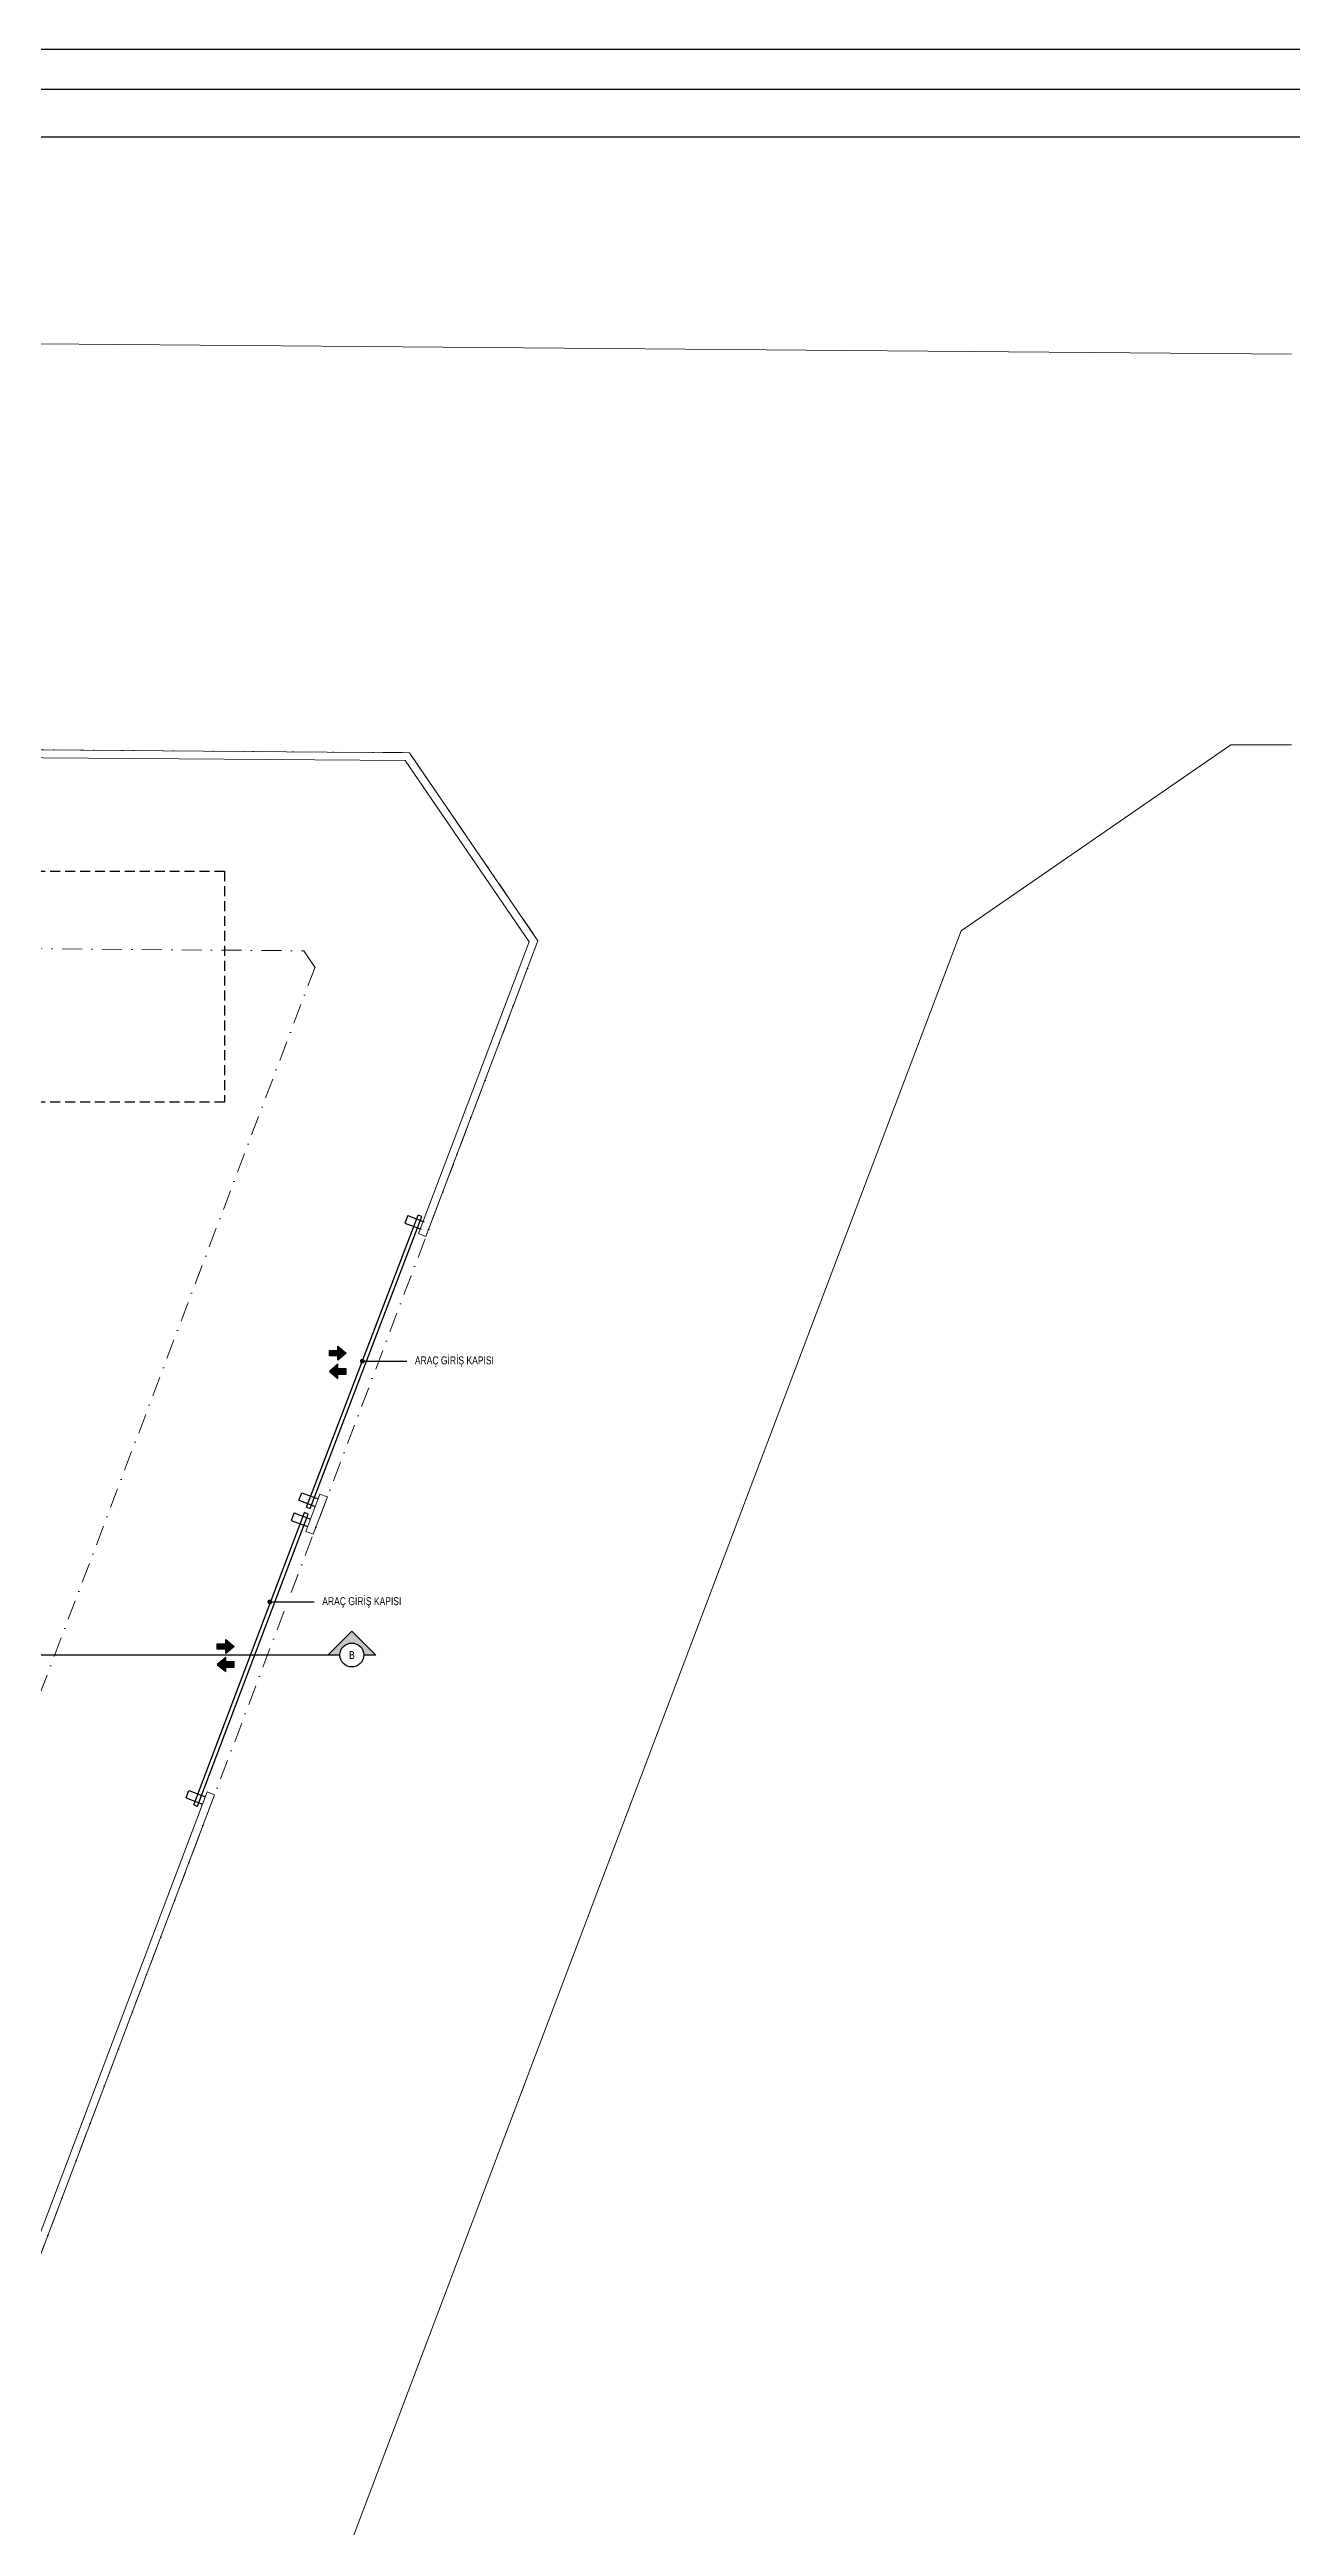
# Model space of a CAD drawing. Header units: centimetres. Extents: x 26569 to 160723, y -3143 to 14565.
# Drawn here: x 72962 to 76081, y 3333 to 9557 of the extents above; entities that cross this region are included whole.
import ezdxf
from ezdxf import colors
from ezdxf.entities.mleader import LeaderData, LeaderLine
from ezdxf.enums import TextEntityAlignment as Align
from ezdxf.math import Vec2, Vec3

# ---------------------------------------------------------------- set-up
doc = ezdxf.new("R2010")
doc.units = ezdxf.units.CM
doc.header["$LTSCALE"] = 100
for name, pattern in [('DASHDOT', [1, 0.5, -0.25, 0, -0.25]), ('DASHDOT2', [0.5, 0.25, -0.125, 0, -0.125]), ('HIDDEN2', [0.1875, 0.125, -0.0625])]:
    doc.linetypes.add(name, pattern=pattern)
for name, color, linetype in [('A-ANNO-DIMS', 187, 'Continuous'), ('A-ANNO-GRID', 155, 'DASHDOT2'), ('A-ANNO-TEXT', 50, 'Continuous'), ('A-ANNO-TTBL', 157, 'Continuous'), ('A-DOOR', 193, 'Continuous'), ('L-SITE', 1, 'DASHDOT'), ('L-SITE-CURB', 33, 'Continuous'), ('S-CONC', 5, 'Continuous')]:
    doc.layers.add(name, color=color, linetype=linetype)
doc.styles.add('Fields_100', font='act_simplex.shx', dxfattribs={"width": 0.8, "height": 20})

# ---------------------------------------------------------------- blocks, each defined once
blk = doc.blocks.new('_Dot')
at = {"color": 0, "linetype": 'ByBlock', "lineweight": -2}
blk.add_line((-0.5, 0), (-1, 0), dxfattribs=at)
at = {"color": 0, "linetype": 'ByBlock', "const_width": 0.5}
blk.add_lwpolyline([(-0.25, 0, 1), (0.25, 0, 1)], format="xyb", close=True, dxfattribs=at)

msp = doc.modelspace()

# ---------------------------------------------------------------- hatches: boundary and pattern name
at = {"layer": 'A-ANNO-GRID', "linetype": 'Continuous', "ltscale": 10}
h = msp.add_hatch(color=256, dxfattribs=at)
h.dxf.hatch_style = 1
h.paths.add_polyline_path([(73661.43, 5522.83), (73691.43, 5522.83, -0.4142136), (73721.43, 5552.83, -0.4142136), (73751.43, 5522.83), (73781.43, 5522.83), (73721.43, 5582.83)])
at = {"layer": 'A-ANNO-TEXT'}
h = msp.add_hatch(color=256, dxfattribs=at)
h.dxf.hatch_style = 1
h.paths.add_polyline_path([(73707.18, 6281.02), (73686.03, 6263.32), (73686.03, 6274.28), (73664.88, 6274.28), (73664.88, 6287.76), (73686.03, 6287.76), (73686.03, 6298.72)])
h = msp.add_hatch(color=256, dxfattribs=at)
h.dxf.hatch_style = 1
h.paths.add_polyline_path([(73664.88, 6235.61), (73686.03, 6217.91), (73686.03, 6228.88), (73707.18, 6228.88), (73707.18, 6242.35), (73686.03, 6242.35), (73686.03, 6253.32)])
h = msp.add_hatch(color=256, dxfattribs=at)
h.dxf.hatch_style = 1
h.paths.add_polyline_path([(73425.67, 5544.42), (73404.52, 5526.72), (73404.52, 5537.68), (73383.37, 5537.68), (73383.37, 5551.16), (73404.52, 5551.16), (73404.52, 5562.12)])
h = msp.add_hatch(color=256, dxfattribs=at)
h.dxf.hatch_style = 1
h.paths.add_polyline_path([(73383.37, 5499.01), (73404.52, 5481.31), (73404.52, 5492.27), (73425.67, 5492.27), (73425.67, 5505.75), (73404.52, 5505.75), (73404.52, 5516.72)])

# ---------------------------------------------------------------- linework, layer by layer
at = {"layer": 'A-ANNO-GRID', "linetype": 'Continuous', "ltscale": 10}
msp.add_lwpolyline([(73691.43, 5522.83), (73661.43, 5522.83), (73721.43, 5582.83), (73781.43, 5522.83), (73751.43, 5522.83)], dxfattribs=at)
at = {"layer": 'A-ANNO-GRID', "const_width": 3}
msp.add_lwpolyline([(49449.63, 5522.83), (73661.43, 5522.83)], dxfattribs=at)
at = {"layer": 'A-ANNO-GRID', "linetype": 'Continuous', "ltscale": 10}
msp.add_circle((73721.43, 5522.83), 30, dxfattribs=at)
at = {"layer": 'A-ANNO-TEXT'}
for points in [[(73707.18, 6281.02), (73686.03, 6263.32), (73686.03, 6274.28), (73664.88, 6274.28), (73664.88, 6287.76), (73686.03, 6287.76), (73686.03, 6298.72)], [(73664.88, 6235.61), (73686.03, 6217.91), (73686.03, 6228.88), (73707.18, 6228.88), (73707.18, 6242.35), (73686.03, 6242.35), (73686.03, 6253.32)], [(73425.67, 5544.42), (73404.52, 5526.72), (73404.52, 5537.68), (73383.37, 5537.68), (73383.37, 5551.16), (73404.52, 5551.16), (73404.52, 5562.12)], [(73383.37, 5499.01), (73404.52, 5481.31), (73404.52, 5492.27), (73425.67, 5492.27), (73425.67, 5505.75), (73404.52, 5505.75), (73404.52, 5516.72)]]:
    msp.add_lwpolyline(points, close=True, dxfattribs=at)
at = {"layer": 'A-ANNO-TTBL'}
msp.add_line((153081.02, 9337.18), (28768.76, 9337.09), dxfattribs=at)
for points in [[(157421.04, -3142.83), (157421.04, 9557.17), (26568.76, 9557.19), (26568.76, -3142.81)], [(157321.04, -3042.83), (157321.04, 9457.17), (26668.76, 9457.19), (26668.76, -3042.81)]]:
    msp.add_lwpolyline(points, close=True, dxfattribs=at)
at = {"layer": 'A-DOOR'}
for p, q in [((73607.56, 5894.73), (73887.75, 6627.96)), ((73616.92, 5891.19), (73897.1, 6624.42)), ((73861.73, 6627.11), (73854.65, 6608.4)), ((73854.65, 6608.4), (73895.84, 6592.82)), ((73861.73, 6627.11), (73902.92, 6611.53)), ((73897.1, 6624.42), (73887.75, 6627.96)), ((73588.33, 5911.82), (73595.41, 5930.53)), ((73595.41, 5930.53), (73636.6, 5914.94)), ((73324.47, 5146.5), (73602.23, 5880.62)), ((73333.82, 5142.96), (73611.58, 5877.08)), ((73576.21, 5879.77), (73569.13, 5861.07)), ((73569.13, 5861.07), (73610.32, 5845.48)), ((73576.21, 5879.77), (73617.39, 5864.19)), ((73588.33, 5911.82), (73629.52, 5896.24)), ((73611.58, 5877.08), (73602.23, 5880.62)), ((73607.56, 5894.73), (73616.92, 5891.19)), ((73305.23, 5163.59), (73312.31, 5182.29)), ((73312.31, 5182.29), (73353.5, 5166.71)), ((73305.23, 5163.59), (73346.42, 5148)), ((73324.47, 5146.5), (73333.82, 5142.96))]:
    msp.add_line(p, q, dxfattribs=at)
at = {"layer": 'L-SITE', "lineweight": 0}
for points in [[(50637.42, 7808.39), (69330.51, 7827.01), (71796.9, 7806.99), (73865.88, 7790.19), (74188.77, 7317.84), (70833.35, -1550.65), (70134.13, -2030.02), (69340.7, -2023.24), (49759.05, -2042.85), (50118.28, 7307.63)], [(70687.99, -521.89), (50317.07, -542.29), (50610.19, 7087.42), (50839.48, 7308.59), (69328.73, 7327.01), (71792.84, 7307.01), (73600.55, 7292.33), (73628.86, 7250.92)]]:
    msp.add_lwpolyline(points, close=True, dxfattribs=at)
at = {"layer": 'L-SITE-CURB', "lineweight": 0}
for p, q in [((71796.93, 8826.89), (76081.01, 8792.09)), ((71788.49, 7786.93), (73855.27, 7770.27)), ((71788.65, 7806.93), (73865.88, 7790.19)), ((73865.88, 7790.19), (74188.77, 7317.84)), ((75251.65, 7342.47), (75928.59, 7810.12)), ((75928.59, 7810.12), (76081.01, 7810.12)), ((73855.27, 7770.27), (74166.37, 7315.16)), ((75251.65, 7342.47), (71889.99, -1542.43)), ((74166.37, 7315.16), (73888.87, 6581.7)), ((74188.77, 7317.84), (73907.57, 6574.63)), ((73888.87, 6581.7), (73907.57, 6574.63)), ((73605.76, 5833.45), (73641.15, 5926.98)), ((73659.86, 5919.9), (73624.47, 5826.37)), ((73641.15, 5926.98), (73659.86, 5919.9)), ((73624.47, 5826.37), (73605.76, 5833.45)), ((73358.05, 5178.74), (71709.73, 822.16)), ((73376.76, 5171.67), (71728.43, 815.08)), ((73358.05, 5178.74), (73376.76, 5171.67))]:
    msp.add_line(p, q, dxfattribs=at)
at = {"layer": 'S-CONC', "linetype": 'HIDDEN2', "ltscale": 2}
msp.add_lwpolyline([(72861.26, 5552.34), (71276.39, 5552.34), (71276.39, 7492.34), (73401.26, 7492.34), (73401.26, 6912.34), (72861.26, 6912.34), (72861.26, 5552.34)], dxfattribs=at)

# ---------------------------------------------------------------- texts
at = {"layer": 'A-ANNO-GRID', "color": 50, "style": 'Fields_100', "width": 0.8}
msp.add_text('B', height=20, rotation=359.926666, dxfattribs=at).set_placement((73721.43, 5522.83), align=Align.MIDDLE_CENTER)

# ---------------------------------------------------------------- leaders
at = {"layer": 'A-ANNO-DIMS'}
ml = msp.add_multileader_mtext('Standard', dxfattribs=at)
ml.set_content('ARAÇ GİRİŞ KAPISI', color=50, style='Fields_100')
ml.set_leader_properties(color=256)
ml.set_arrow_properties(name='DOT')
ml.build(insert=Vec2(0, 0))
ml.multileader.update_dxf_attribs({"dogleg_length": 10, "arrow_head_size": 12})
ctx = ml.context
ctx.base_point, ctx.char_height, ctx.arrow_head_size, ctx.landing_gap_size, ctx.plane_origin = Vec3(73859.61, 6261.34), 20, 12, 20, Vec3(100304.24, 6445.02)
notes = []
notes.append((ctx, [(0, (1, 1, 0), (73849.61, 6261.34), (1, 0), 10, [(0, [(73747.66, 6261.34)], 0, [])])]))
ctx.mtext.insert, ctx.mtext.flow_direction = Vec3(73879.61, 6273.25), 5
ml = msp.add_multileader_mtext('Standard', dxfattribs=at)
ml.set_content('ARAÇ GİRİŞ KAPISI', color=50, style='Fields_100')
ml.set_leader_properties(color=256)
ml.set_arrow_properties(name='DOT')
ml.build(insert=Vec2(0, 0))
ml.multileader.update_dxf_attribs({"dogleg_length": 10, "arrow_head_size": 12})
ctx = ml.context
ctx.base_point, ctx.char_height, ctx.arrow_head_size, ctx.landing_gap_size, ctx.plane_origin = Vec3(73627.08, 5656.16), 20, 12, 20, Vec3(100071.71, 5839.84)
notes.append((ctx, [(0, (1, 1, 0), (73617.08, 5656.16), (1, 0), 10, [(0, [(73515.12, 5656.16)], 0, [])])]))
ctx.mtext.insert, ctx.mtext.flow_direction = Vec3(73647.08, 5668.07), 5
for ctx, leaders in notes:
    for number, flags, end, landing, length, lines in leaders:
        leader = LeaderData()
        leader.index, (leader.has_last_leader_line, leader.has_dogleg_vector, leader.attachment_direction) = number, flags
        leader.last_leader_point, leader.dogleg_vector, leader.dogleg_length = Vec3(end), Vec3(landing), length
        for number, points, colour, breaks in lines:
            line = LeaderLine()
            line.index, line.vertices, line.color, line.breaks = number, Vec3.list(points), colors.encode_raw_color(colour), breaks
            leader.lines.append(line)
        ctx.leaders.append(leader)

doc.saveas('drawing.dxf')
